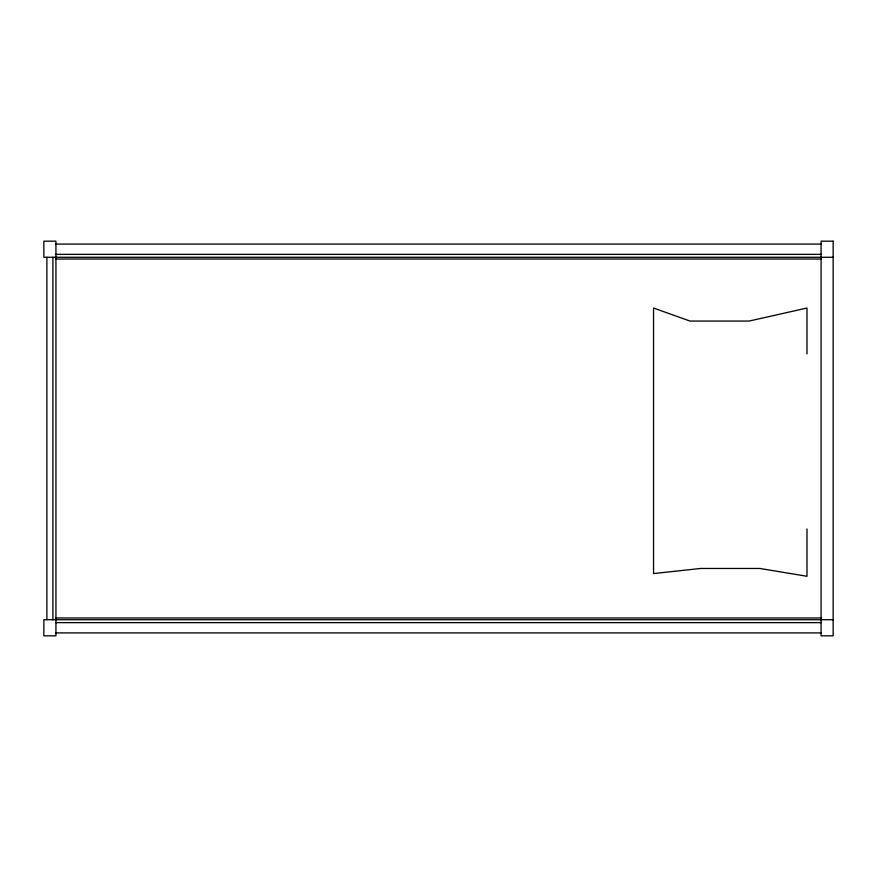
<?xml version="1.0" encoding="UTF-8"?>
<svg xmlns="http://www.w3.org/2000/svg" width="877" height="877" viewBox="0 0 877 877"><rect width="100%" height="100%" fill="white"/><g stroke="black" fill="none" stroke-linecap="round" stroke-linejoin="round"><path stroke-width="1.32" d="M55.931 244.091L821.069 244.091M55.931 254.363L821.069 254.363M833.15 257.279L43.85 257.279L43.85 241.175L55.931 241.175L55.931 635.825L43.85 635.825L43.85 619.721L833.15 619.721M55.931 259.022L821.069 259.022M55.931 617.978L821.069 617.978M55.931 622.637L821.069 622.637M55.931 632.909L821.069 632.909M806.983 353.902L806.983 308.035L749.111 321.059L689.98 321.059L653.551 308.035L653.551 573.569L700.701 568.46L759.844 568.46L806.983 576.288L806.983 528.984M52.916 257.279L52.916 619.721M46.876 257.279L46.876 619.721M833.15 241.175L821.069 241.175L821.069 635.825L833.15 635.825L833.15 241.175"/></g></svg>
